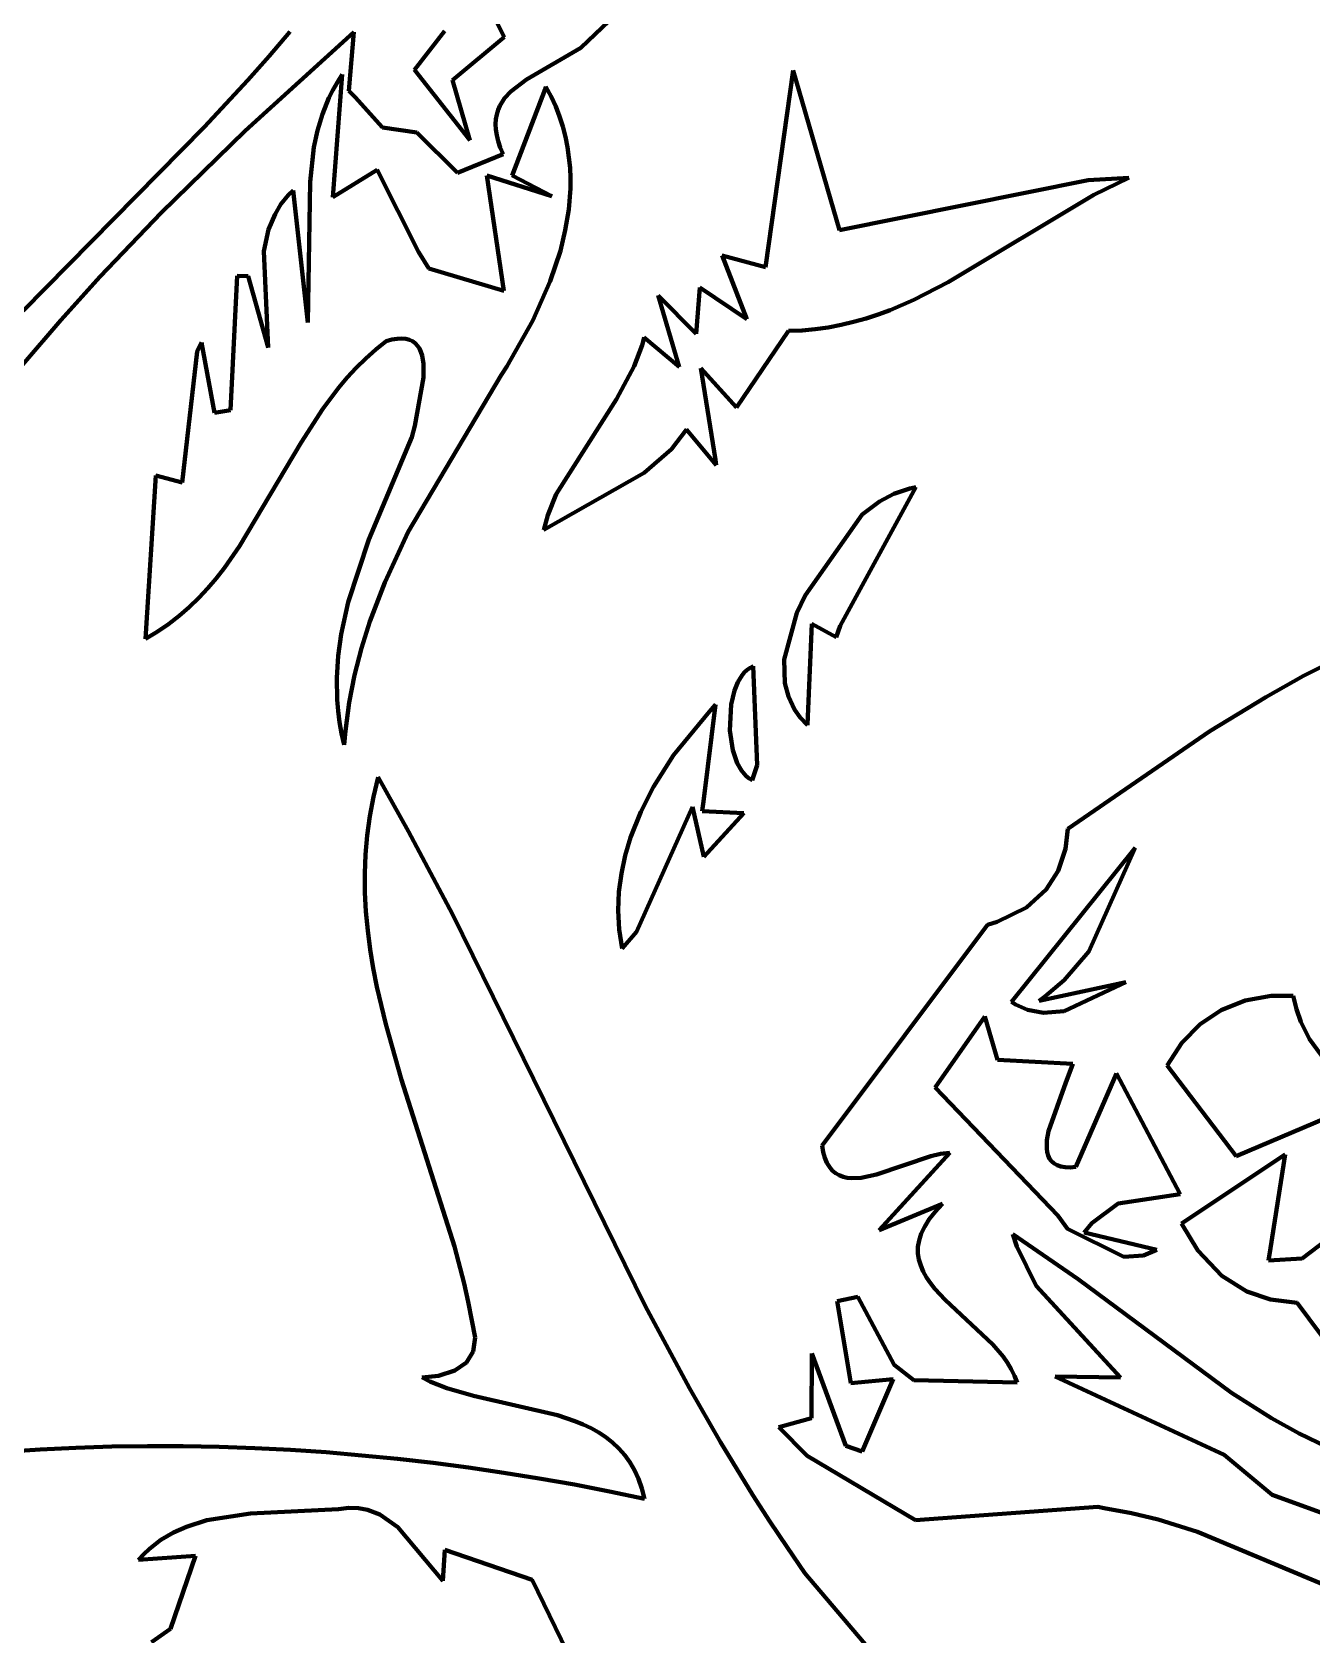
# Model space of a CAD drawing. Header units: millimetres. Extents: x 0 to 9.3, y 0 to 12.
# Drawn here: x 4.842 to 5.677, y 8.585 to 9.631 of the extents above; entities that cross this region are included whole.
import ezdxf

# ---------------------------------------------------------------- set-up
doc = ezdxf.new("R2010")
doc.units = ezdxf.units.MM
doc.layers.add('color#010101ff', color=7, linetype='CONTINUOUS', lineweight=100)
doc.layers.add('color#ffffffff', color=7, linetype='CONTINUOUS', lineweight=100)

msp = doc.modelspace()

# ---------------------------------------------------------------- linework, layer by layer
at = {"layer": 'color#010101ff'}
for p, q in [((5.1505, 9.6274), (5.1238, 9.6819)), ((5.2235, 9.6423), (5.2004, 9.6203)), ((5.0523, 9.6306), (4.9815, 9.5663)), ((4.997, 9.6149), (5.0105, 9.6308)), ((5.049, 9.5924), (5.0523, 9.6306)), ((5.1115, 9.6313), (5.0918, 9.606)), ((5.1166, 9.5992), (5.1505, 9.6274)), ((4.9831, 9.5993), (4.997, 9.6149)), ((5.2004, 9.6203), (5.165, 9.5997)), ((5.0448, 9.6029), (5.0386, 9.523)), ((5.0416, 9.5979), (5.0448, 9.6029)), ((5.0918, 9.606), (5.128, 9.5602)), ((5.321, 9.4772), (5.339, 9.6056)), ((5.339, 9.6056), (5.3692, 9.5015)), ((4.9546, 9.5686), (4.9831, 9.5993)), ((5.0361, 9.5877), (5.0387, 9.5928)), ((5.0387, 9.5928), (5.0416, 9.5979)), ((5.0533, 9.5882), (5.049, 9.5924)), ((5.128, 9.5602), (5.1166, 9.5992)), ((5.1548, 9.592), (5.1507, 9.5875)), ((5.165, 9.5997), (5.1548, 9.592)), ((5.1556, 9.5371), (5.1771, 9.5935)), ((5.1771, 9.5935), (5.1777, 9.595)), ((5.1777, 9.595), (5.1811, 9.5886)), ((5.0318, 9.5772), (5.0361, 9.5877)), ((5.0711, 9.5684), (5.0533, 9.5882)), ((5.1476, 9.5826), (5.1464, 9.5799)), ((5.1507, 9.5875), (5.1476, 9.5826)), ((5.1811, 9.5886), (5.1841, 9.5821)), ((5.1841, 9.5821), (5.1866, 9.5756)), ((5.0286, 9.5664), (5.0318, 9.5772)), ((5.145, 9.5739), (5.1448, 9.5706)), ((5.1456, 9.577), (5.145, 9.5739)), ((5.1464, 9.5799), (5.1456, 9.577)), ((5.1866, 9.5756), (5.1887, 9.569)), ((4.8365, 9.4487), (4.9546, 9.5686)), ((4.9815, 9.5663), (4.9266, 9.5127)), ((5.0263, 9.5555), (5.0286, 9.5664)), ((5.0934, 9.5651), (5.0711, 9.5684)), ((5.12, 9.5388), (5.0934, 9.5651)), ((5.1448, 9.5706), (5.145, 9.5672)), ((5.145, 9.5672), (5.1456, 9.5635)), ((5.1456, 9.5635), (5.1465, 9.5596)), ((5.1887, 9.569), (5.1904, 9.5623)), ((5.1904, 9.5623), (5.1918, 9.5556)), ((5.0238, 9.5329), (5.0263, 9.5555)), ((5.1498, 9.551), (5.12, 9.5388)), ((5.1465, 9.5596), (5.1479, 9.5554)), ((5.1479, 9.5554), (5.1498, 9.551)), ((5.1918, 9.5556), (5.1927, 9.5489)), ((5.0386, 9.523), (5.0675, 9.5408)), ((5.0675, 9.5408), (5.0946, 9.4872)), ((5.1927, 9.5489), (5.1934, 9.5422)), ((5.1934, 9.5422), (5.1936, 9.5354)), ((5.0224, 9.4412), (5.0238, 9.5329)), ((5.1501, 9.4618), (5.1392, 9.5372)), ((5.1392, 9.5372), (5.1816, 9.5236)), ((5.1816, 9.5236), (5.1556, 9.5371)), ((5.1936, 9.5354), (5.1936, 9.5286)), ((5.3692, 9.5015), (5.5314, 9.534)), ((5.5314, 9.534), (5.5579, 9.5356)), ((5.5579, 9.5356), (5.5352, 9.5244)), ((5.0048, 9.5183), (5.0098, 9.5244)), ((5.0098, 9.5244), (5.0127, 9.5274)), ((5.0127, 9.5274), (5.0224, 9.4412)), ((5.1936, 9.5286), (5.1925, 9.515)), ((5.5352, 9.5244), (5.4402, 9.4674)), ((4.9266, 9.5127), (4.8868, 9.4711)), ((4.9966, 9.5019), (5.0009, 9.5119)), ((5.0009, 9.5119), (5.0048, 9.5183)), ((5.1925, 9.515), (5.1903, 9.5015)), ((4.9937, 9.4878), (4.9966, 9.5019)), ((5.1903, 9.5015), (5.1871, 9.488)), ((4.9965, 9.4248), (4.9937, 9.4878)), ((5.0946, 9.4872), (5.1013, 9.4765)), ((5.1871, 9.488), (5.1805, 9.4682)), ((5.3088, 9.4433), (5.2927, 9.4848)), ((5.2927, 9.4848), (5.321, 9.4772)), ((4.8868, 9.4711), (4.8611, 9.4426)), ((4.9718, 9.3839), (4.9762, 9.4716)), ((4.9762, 9.4716), (4.9833, 9.4714)), ((4.9833, 9.4714), (4.9965, 9.4248)), ((5.1013, 9.4765), (5.1501, 9.4618)), ((5.1805, 9.4682), (5.1692, 9.4425)), ((5.4402, 9.4674), (5.4177, 9.4559)), ((5.2645, 9.4122), (5.2509, 9.4588)), ((5.2509, 9.4588), (5.2757, 9.4337)), ((5.2757, 9.4337), (5.278, 9.4641)), ((5.278, 9.4641), (5.3088, 9.4433)), ((5.4177, 9.4559), (5.4023, 9.4493)), ((5.3944, 9.4464), (5.3865, 9.4438)), ((5.4023, 9.4493), (5.3944, 9.4464)), ((4.8611, 9.4426), (4.8361, 9.4135)), ((5.1692, 9.4425), (5.1522, 9.4124)), ((5.336, 9.4357), (5.302, 9.3856)), ((5.3448, 9.436), (5.336, 9.4357)), ((5.3534, 9.4368), (5.3448, 9.436)), ((5.3619, 9.438), (5.3534, 9.4368)), ((5.3702, 9.4396), (5.3619, 9.438)), ((5.3784, 9.4415), (5.3702, 9.4396)), ((5.3865, 9.4438), (5.3784, 9.4415)), ((4.9502, 9.4223), (4.9529, 9.4282)), ((4.9529, 9.4282), (4.9614, 9.3823)), ((5.0735, 9.429), (5.0666, 9.4235)), ((5.0772, 9.43), (5.0735, 9.429)), ((5.0806, 9.4306), (5.0772, 9.43)), ((5.0836, 9.4307), (5.0806, 9.4306)), ((5.0862, 9.4305), (5.0836, 9.4307)), ((5.0886, 9.4298), (5.0862, 9.4305)), ((5.0906, 9.4289), (5.0886, 9.4298)), ((5.0923, 9.4276), (5.0906, 9.4289)), ((5.0938, 9.426), (5.0923, 9.4276)), ((5.0951, 9.4241), (5.0938, 9.426)), ((5.2352, 9.4126), (5.2404, 9.4264)), ((5.2404, 9.4264), (5.2417, 9.4313)), ((5.2417, 9.4313), (5.2645, 9.4122)), ((4.9404, 9.3367), (4.9502, 9.4223)), ((5.0601, 9.4177), (5.0539, 9.4116)), ((5.0666, 9.4235), (5.0601, 9.4177)), ((5.096, 9.422), (5.0951, 9.4241)), ((5.0968, 9.4196), (5.096, 9.422)), ((5.0977, 9.4143), (5.0968, 9.4196)), ((5.0978, 9.4053), (5.0977, 9.4143)), ((5.048, 9.4053), (5.0425, 9.3987)), ((5.0539, 9.4116), (5.048, 9.4053)), ((5.1485, 9.4067), (5.0877, 9.3046)), ((5.0921, 9.3737), (5.0978, 9.4053)), ((5.1522, 9.4124), (5.1485, 9.4067)), ((5.2236, 9.3911), (5.2352, 9.4126)), ((5.302, 9.3856), (5.2788, 9.4113)), ((5.2788, 9.4113), (5.2883, 9.3516)), ((5.0425, 9.3987), (5.0321, 9.3848)), ((4.9614, 9.3823), (4.9718, 9.3839)), ((5.0321, 9.3848), (5.0179, 9.3629)), ((5.1844, 9.3291), (5.2236, 9.3911)), ((5.0902, 9.3664), (5.0921, 9.3737)), ((5.0179, 9.3629), (4.9778, 9.2951)), ((5.0622, 9.2996), (5.0902, 9.3664)), ((5.2693, 9.3714), (5.2595, 9.3586)), ((5.2888, 9.3481), (5.2693, 9.3714)), ((5.2595, 9.3586), (5.2418, 9.343)), ((5.2883, 9.3516), (5.2888, 9.3481)), ((4.9163, 9.2347), (4.9231, 9.3414)), ((4.9231, 9.3414), (4.9404, 9.3367)), ((5.2418, 9.343), (5.1762, 9.3058)), ((5.419, 9.3337), (5.3696, 9.2432)), ((5.4047, 9.3294), (5.4152, 9.3329)), ((5.4152, 9.3329), (5.419, 9.3337)), ((5.1789, 9.3154), (5.1844, 9.3291)), ((5.3841, 9.3158), (5.3953, 9.3244)), ((5.3953, 9.3244), (5.4047, 9.3294)), ((5.1762, 9.3058), (5.1789, 9.3154)), ((5.3469, 9.263), (5.3841, 9.3158)), ((5.0486, 9.2586), (5.0622, 9.2996)), ((5.0877, 9.3046), (5.0725, 9.2715)), ((4.9778, 9.2951), (4.9679, 9.281)), ((4.9679, 9.281), (4.9625, 9.2742)), ((4.957, 9.2677), (4.9511, 9.2614)), ((4.9625, 9.2742), (4.957, 9.2677)), ((5.0725, 9.2715), (5.0628, 9.246)), ((4.9511, 9.2614), (4.9449, 9.2554)), ((5.044, 9.2377), (5.0486, 9.2586)), ((5.3414, 9.2518), (5.3469, 9.263)), ((4.9383, 9.2497), (4.9314, 9.2443)), ((4.9449, 9.2554), (4.9383, 9.2497)), ((5.3332, 9.2213), (5.3414, 9.2518)), ((4.9241, 9.2393), (4.9163, 9.2347)), ((4.9314, 9.2443), (4.9241, 9.2393)), ((5.0421, 9.2236), (5.044, 9.2377)), ((5.0628, 9.246), (5.0574, 9.2287)), ((5.3511, 9.2446), (5.3485, 9.184)), ((5.3671, 9.2359), (5.3511, 9.2446)), ((5.3696, 9.2432), (5.3671, 9.2359)), ((5.0574, 9.2287), (5.0528, 9.2111)), ((5.0412, 9.2093), (5.0421, 9.2236)), ((5.309, 9.2145), (5.3109, 9.2159)), ((5.3109, 9.2159), (5.3129, 9.2169)), ((5.3129, 9.2169), (5.3155, 9.1522)), ((5.3336, 9.2059), (5.3332, 9.2213)), ((5.672, 9.2105), (5.6972, 9.2233)), ((5.0415, 9.1949), (5.0412, 9.2093)), ((5.0528, 9.2111), (5.0493, 9.1931)), ((5.3007, 9.201), (5.3029, 9.2064)), ((5.3029, 9.2064), (5.3056, 9.211)), ((5.3056, 9.211), (5.3072, 9.2129)), ((5.3072, 9.2129), (5.309, 9.2145)), ((5.3359, 9.1971), (5.3336, 9.2059)), ((5.6473, 9.1967), (5.672, 9.2105)), ((5.0421, 9.1877), (5.0415, 9.1949)), ((5.2985, 9.1918), (5.3007, 9.201)), ((5.3399, 9.1887), (5.3359, 9.1971)), ((5.6109, 9.1744), (5.6473, 9.1967)), ((5.043, 9.1803), (5.0421, 9.1877)), ((5.0493, 9.1931), (5.0468, 9.1748)), ((5.261, 9.1589), (5.2843, 9.1874)), ((5.2884, 9.1919), (5.2806, 9.1304)), ((5.2843, 9.1874), (5.2884, 9.1919)), ((5.2976, 9.175), (5.2985, 9.1918)), ((5.3436, 9.1833), (5.3399, 9.1887)), ((5.3485, 9.184), (5.3483, 9.1783)), ((5.0443, 9.173), (5.043, 9.1803)), ((5.0468, 9.1748), (5.046, 9.1655)), ((5.2996, 9.162), (5.2976, 9.175)), ((5.3483, 9.1783), (5.3436, 9.1833)), ((5.5182, 9.1108), (5.6109, 9.1744)), ((5.046, 9.1655), (5.0443, 9.173)), ((5.2478, 9.1382), (5.261, 9.1589)), ((5.3025, 9.1535), (5.2996, 9.162)), ((5.3052, 9.1488), (5.3025, 9.1535)), ((5.0651, 9.1317), (5.0683, 9.1444)), ((5.0683, 9.1444), (5.0881, 9.1089)), ((5.3084, 9.1451), (5.3052, 9.1488)), ((5.3102, 9.1437), (5.3084, 9.1451)), ((5.3122, 9.1425), (5.3102, 9.1437)), ((5.3155, 9.1522), (5.3122, 9.1425)), ((5.0627, 9.1191), (5.0651, 9.1317)), ((5.2395, 9.1219), (5.2478, 9.1382)), ((5.2328, 9.105), (5.2395, 9.1219)), ((5.2733, 9.1251), (5.2368, 9.0435)), ((5.2807, 9.0924), (5.2733, 9.1251)), ((5.2806, 9.1304), (5.2796, 9.1223)), ((5.2796, 9.1223), (5.3068, 9.121)), ((5.061, 9.1065), (5.0627, 9.1191)), ((5.3068, 9.121), (5.2807, 9.0924)), ((5.5166, 9.0977), (5.5182, 9.1108)), ((5.0599, 9.094), (5.061, 9.1065)), ((5.0881, 9.1089), (5.1166, 9.055)), ((5.2294, 9.0934), (5.2328, 9.105)), ((5.0595, 9.0815), (5.0599, 9.094)), ((5.2269, 9.0816), (5.2294, 9.0934)), ((5.5621, 9.0983), (5.4814, 8.9978)), ((5.5118, 9.0833), (5.5166, 9.0977)), ((5.5318, 9.0306), (5.5621, 9.0983)), ((5.0596, 9.0691), (5.0595, 9.0815)), ((5.2253, 9.0696), (5.2269, 9.0816)), ((5.5041, 9.0712), (5.5118, 9.0833)), ((5.0602, 9.0568), (5.0596, 9.0691)), ((5.2248, 9.0574), (5.2253, 9.0696)), ((5.4913, 9.0595), (5.5041, 9.0712)), ((5.4721, 9.05), (5.4913, 9.0595)), ((5.0614, 9.0444), (5.0602, 9.0568)), ((5.1166, 9.055), (5.2424, 8.7995)), ((5.2255, 9.0451), (5.2248, 9.0574)), ((5.3578, 8.9041), (5.4658, 9.048)), ((5.4658, 9.048), (5.4721, 9.05)), ((5.063, 9.0321), (5.0614, 9.0444)), ((5.2273, 9.0326), (5.2255, 9.0451)), ((5.2368, 9.0435), (5.2273, 9.0326)), ((5.065, 9.0199), (5.063, 9.0321)), ((5.5159, 9.0119), (5.5318, 9.0306)), ((5.0674, 9.0077), (5.065, 9.0199)), ((5.0731, 8.9833), (5.0674, 9.0077)), ((5.5561, 9.0106), (5.4994, 8.9986)), ((5.503, 9.0011), (5.5159, 9.0119)), ((5.5159, 8.9917), (5.5561, 9.0106)), ((5.4814, 8.9978), (5.484, 8.9962)), ((5.484, 8.9962), (5.4918, 8.9927)), ((5.4994, 8.9986), (5.503, 9.0011)), ((5.6338, 8.9987), (5.6183, 8.9925)), ((5.6508, 9.0018), (5.6338, 8.9987)), ((5.6653, 9.0018), (5.6508, 9.0018)), ((5.6674, 8.9931), (5.6653, 9.0018)), ((5.4641, 8.9882), (5.4316, 8.942)), ((5.4722, 8.9601), (5.4641, 8.9882)), ((5.4918, 8.9927), (5.5024, 8.9907)), ((5.5024, 8.9907), (5.5159, 8.9917)), ((5.6183, 8.9925), (5.6045, 8.9833)), ((5.6702, 8.9849), (5.6674, 8.9931)), ((5.0835, 8.947), (5.0731, 8.9833)), ((5.6045, 8.9833), (5.5926, 8.9711)), ((5.6759, 8.9735), (5.6702, 8.9849)), ((5.5926, 8.9711), (5.5829, 8.9562)), ((5.6884, 8.9564), (5.6759, 8.9735)), ((5.5215, 8.9575), (5.4722, 8.9601)), ((5.52, 8.9533), (5.5215, 8.9575)), ((5.5829, 8.9562), (5.6281, 8.8972)), ((5.118, 8.8383), (5.0835, 8.947)), ((5.5055, 8.9135), (5.5168, 8.9453)), ((5.5168, 8.9453), (5.52, 8.9533)), ((5.5499, 8.951), (5.5235, 8.8901)), ((5.5915, 8.8723), (5.5499, 8.951)), ((5.4316, 8.942), (5.5117, 8.8584)), ((5.5045, 8.9075), (5.5055, 8.9135)), ((5.6281, 8.8972), (5.687, 8.9221)), ((5.3586, 8.8998), (5.3578, 8.9041)), ((5.5044, 8.9021), (5.5045, 8.9075)), ((5.5047, 8.8997), (5.5044, 8.9021)), ((5.3597, 8.896), (5.3586, 8.8998)), ((5.361, 8.8928), (5.3597, 8.896)), ((5.3627, 8.8901), (5.361, 8.8928)), ((5.4288, 8.8972), (5.3934, 8.8852)), ((5.395, 8.8488), (5.4411, 8.8994)), ((5.4352, 8.8987), (5.4288, 8.8972)), ((5.4411, 8.8994), (5.4352, 8.8987)), ((5.5054, 8.8975), (5.5047, 8.8997)), ((5.5063, 8.8955), (5.5054, 8.8975)), ((5.5076, 8.8938), (5.5063, 8.8955)), ((5.5092, 8.8923), (5.5076, 8.8938)), ((5.5112, 8.8912), (5.5092, 8.8923)), ((5.5136, 8.8904), (5.5112, 8.8912)), ((5.6601, 8.8983), (5.5923, 8.8531)), ((5.6504, 8.8372), (5.6601, 8.8983)), ((5.3645, 8.8878), (5.3627, 8.8901)), ((5.3666, 8.886), (5.3645, 8.8878)), ((5.369, 8.8847), (5.3666, 8.886)), ((5.3715, 8.8837), (5.369, 8.8847)), ((5.3742, 8.8831), (5.3715, 8.8837)), ((5.3771, 8.8828), (5.3742, 8.8831)), ((5.3833, 8.8831), (5.3771, 8.8828)), ((5.3934, 8.8852), (5.3833, 8.8831)), ((5.5165, 8.8899), (5.5136, 8.8904)), ((5.5198, 8.8898), (5.5165, 8.8899)), ((5.5235, 8.8901), (5.5198, 8.8898)), ((5.5511, 8.8662), (5.5915, 8.8723)), ((5.7316, 8.8765), (5.6711, 8.8303)), ((5.4365, 8.866), (5.395, 8.8488)), ((5.4278, 8.856), (5.4317, 8.8609)), ((5.4317, 8.8609), (5.4365, 8.866)), ((5.5338, 8.8534), (5.5511, 8.8662)), ((5.4226, 8.8466), (5.4248, 8.8512)), ((5.4248, 8.8512), (5.4278, 8.856)), ((5.5117, 8.8584), (5.5179, 8.8497)), ((5.5179, 8.8497), (5.5548, 8.8315)), ((5.5289, 8.8473), (5.5338, 8.8534)), ((5.5923, 8.8531), (5.603, 8.8355)), ((5.4204, 8.8379), (5.4211, 8.8422)), ((5.4211, 8.8422), (5.4226, 8.8466)), ((5.4824, 8.8462), (5.485, 8.8383)), ((5.5249, 8.8169), (5.4824, 8.8462)), ((5.5763, 8.836), (5.5289, 8.8473)), ((5.1243, 8.8141), (5.118, 8.8383)), ((5.4204, 8.8337), (5.4204, 8.8379)), ((5.421, 8.8296), (5.4204, 8.8337)), ((5.4222, 8.8257), (5.421, 8.8296)), ((5.485, 8.8383), (5.4975, 8.8126)), ((5.5548, 8.8315), (5.5676, 8.8324)), ((5.5676, 8.8324), (5.5763, 8.836)), ((5.603, 8.8355), (5.6187, 8.8191)), ((5.6491, 8.8291), (5.6504, 8.8372)), ((5.6711, 8.8303), (5.6491, 8.8291)), ((5.4238, 8.8218), (5.4222, 8.8257)), ((5.426, 8.818), (5.4238, 8.8218)), ((5.4285, 8.8142), (5.426, 8.818)), ((5.6187, 8.8191), (5.635, 8.8089)), ((5.127, 8.802), (5.1243, 8.8141)), ((5.4314, 8.8106), (5.4285, 8.8142)), ((5.4382, 8.8033), (5.4314, 8.8106)), ((5.4975, 8.8126), (5.5525, 8.7526)), ((5.625, 8.7427), (5.5249, 8.8169)), ((5.635, 8.8089), (5.6505, 8.8036)), ((5.1294, 8.7898), (5.127, 8.802)), ((5.2424, 8.7995), (5.2713, 8.7458)), ((5.3677, 8.8025), (5.3812, 8.8053)), ((5.3766, 8.749), (5.3677, 8.8025)), ((5.3812, 8.8053), (5.4049, 8.7609)), ((5.4692, 8.7742), (5.4382, 8.8033)), ((5.6505, 8.8036), (5.6678, 8.8015)), ((5.6678, 8.8015), (5.6989, 8.7596)), ((5.1314, 8.7787), (5.1294, 8.7898)), ((5.1302, 8.7696), (5.1314, 8.7787)), ((5.1258, 8.7624), (5.1302, 8.7696)), ((5.351, 8.7262), (5.3512, 8.7683)), ((5.3512, 8.7683), (5.3734, 8.7081)), ((5.4759, 8.7664), (5.4692, 8.7742)), ((5.4788, 8.7623), (5.4759, 8.7664)), ((5.1076, 8.7539), (5.1183, 8.7572)), ((5.1183, 8.7572), (5.1258, 8.7624)), ((5.4049, 8.7609), (5.4177, 8.751)), ((5.4813, 8.7582), (5.4788, 8.7623)), ((5.4835, 8.7539), (5.4813, 8.7582)), ((5.0968, 8.7527), (5.1076, 8.7539)), ((5.102, 8.7501), (5.0968, 8.7527)), ((5.1129, 8.7457), (5.102, 8.7501)), ((5.1305, 8.7407), (5.1129, 8.7457)), ((5.2713, 8.7458), (5.2915, 8.7106)), ((5.4043, 8.7517), (5.3766, 8.749)), ((5.3839, 8.7045), (5.4043, 8.7517)), ((5.4177, 8.751), (5.4852, 8.7495)), ((5.4852, 8.7495), (5.4835, 8.7539)), ((5.5525, 8.7526), (5.51, 8.7534)), ((5.51, 8.7534), (5.6201, 8.7023)), ((5.1853, 8.7281), (5.1305, 8.7407)), ((5.6511, 8.7262), (5.625, 8.7427)), ((5.1966, 8.7243), (5.1853, 8.7281)), ((5.202, 8.7221), (5.1966, 8.7243)), ((5.3297, 8.7204), (5.351, 8.7262)), ((5.6691, 8.7162), (5.6511, 8.7262)), ((5.2072, 8.7196), (5.202, 8.7221)), ((5.2121, 8.7168), (5.2072, 8.7196)), ((5.2168, 8.7137), (5.2121, 8.7168)), ((5.2212, 8.7102), (5.2168, 8.7137)), ((5.3481, 8.7016), (5.3297, 8.7204)), ((5.6876, 8.7072), (5.6691, 8.7162)), ((4.8245, 8.7043), (4.8477, 8.7058)), ((4.8477, 8.7058), (4.871, 8.7069)), ((4.871, 8.7069), (4.8944, 8.7076)), ((4.8944, 8.7076), (4.9177, 8.7079)), ((4.9177, 8.7079), (4.941, 8.7078)), ((4.941, 8.7078), (4.9644, 8.7074)), ((4.9644, 8.7074), (4.9877, 8.7066)), ((4.9877, 8.7066), (5.011, 8.7054)), ((5.011, 8.7054), (5.0343, 8.7039)), ((5.0343, 8.7039), (5.0576, 8.7019)), ((5.2253, 8.7064), (5.2212, 8.7102)), ((5.2291, 8.7021), (5.2253, 8.7064)), ((5.2915, 8.7106), (5.3126, 8.6759)), ((5.3734, 8.7081), (5.3839, 8.7045)), ((5.0576, 8.7019), (5.0808, 8.6997)), ((5.0808, 8.6997), (5.104, 8.697)), ((5.104, 8.697), (5.1271, 8.694)), ((5.1271, 8.694), (5.1502, 8.6906)), ((5.2325, 8.6974), (5.2291, 8.7021)), ((5.2355, 8.6922), (5.2325, 8.6974)), ((5.2381, 8.6865), (5.2355, 8.6922)), ((5.4189, 8.6597), (5.3481, 8.7016)), ((5.6201, 8.7023), (5.6515, 8.6762)), ((5.1502, 8.6906), (5.1733, 8.6869)), ((5.1733, 8.6869), (5.1962, 8.6828)), ((5.1962, 8.6828), (5.2192, 8.6783)), ((5.2403, 8.6803), (5.2381, 8.6865)), ((5.2192, 8.6783), (5.242, 8.6735)), ((5.242, 8.6735), (5.2403, 8.6803)), ((5.3126, 8.6759), (5.3237, 8.6588)), ((5.6515, 8.6762), (5.6873, 8.663)), ((4.9849, 8.6639), (4.9565, 8.6595)), ((5.0424, 8.6668), (4.9849, 8.6639)), ((5.0491, 8.6676), (5.0424, 8.6668)), ((5.0554, 8.6675), (5.0491, 8.6676)), ((5.0612, 8.6664), (5.0554, 8.6675)), ((5.0693, 8.6633), (5.0612, 8.6664)), ((5.0811, 8.655), (5.0693, 8.6633)), ((5.5377, 8.6682), (5.4189, 8.6597)), ((5.542, 8.6675), (5.5377, 8.6682)), ((5.5597, 8.6642), (5.542, 8.6675)), ((5.5771, 8.66), (5.5597, 8.6642)), ((4.9346, 8.6515), (4.9265, 8.6467)), ((4.9431, 8.6553), (4.9346, 8.6515)), ((4.9565, 8.6595), (4.9431, 8.6553)), ((5.1105, 8.6201), (5.0811, 8.655)), ((5.3237, 8.6588), (5.335, 8.6419)), ((5.6027, 8.6521), (5.5771, 8.66)), ((5.7266, 8.6001), (5.6027, 8.6521)), ((4.9189, 8.6408), (4.9153, 8.6375)), ((4.9265, 8.6467), (4.9189, 8.6408)), ((5.1117, 8.6403), (5.1105, 8.6201)), ((5.1687, 8.6206), (5.1117, 8.6403)), ((5.335, 8.6419), (5.3466, 8.6251)), ((4.9153, 8.6375), (4.9119, 8.6338)), ((4.9119, 8.6338), (4.9491, 8.6363)), ((4.9491, 8.6363), (4.9328, 8.5888)), ((5.2117, 8.532), (5.1687, 8.6206)), ((5.3466, 8.6251), (5.4211, 8.5375)), ((4.9328, 8.5888), (4.9203, 8.58))]:
    msp.add_line(p, q, dxfattribs=at)
at = {"layer": 'color#ffffffff'}
for p, q in [((5.1238, 9.6819), (5.1505, 9.6274)), ((5.2004, 9.6203), (5.2235, 9.6423)), ((4.9815, 9.5663), (5.0523, 9.6306)), ((5.0105, 9.6308), (4.997, 9.6149)), ((5.0523, 9.6306), (5.049, 9.5924)), ((5.0918, 9.606), (5.1115, 9.6313)), ((5.1505, 9.6274), (5.1166, 9.5992)), ((4.997, 9.6149), (4.9831, 9.5993)), ((5.165, 9.5997), (5.2004, 9.6203)), ((5.0386, 9.523), (5.0448, 9.6029)), ((5.0448, 9.6029), (5.0416, 9.5979)), ((5.128, 9.5602), (5.0918, 9.606)), ((5.339, 9.6056), (5.321, 9.4772)), ((5.3692, 9.5015), (5.339, 9.6056)), ((4.9831, 9.5993), (4.9546, 9.5686)), ((5.0387, 9.5928), (5.0361, 9.5877)), ((5.0416, 9.5979), (5.0387, 9.5928)), ((5.049, 9.5924), (5.0533, 9.5882)), ((5.1166, 9.5992), (5.128, 9.5602)), ((5.1507, 9.5875), (5.1548, 9.592)), ((5.1548, 9.592), (5.165, 9.5997)), ((5.1771, 9.5935), (5.1556, 9.5371)), ((5.1777, 9.595), (5.1771, 9.5935)), ((5.1811, 9.5886), (5.1777, 9.595)), ((5.0361, 9.5877), (5.0318, 9.5772)), ((5.0533, 9.5882), (5.0711, 9.5684)), ((5.1464, 9.5799), (5.1476, 9.5826)), ((5.1476, 9.5826), (5.1507, 9.5875)), ((5.1841, 9.5821), (5.1811, 9.5886)), ((5.1866, 9.5756), (5.1841, 9.5821)), ((5.0318, 9.5772), (5.0286, 9.5664)), ((5.1448, 9.5706), (5.145, 9.5739)), ((5.145, 9.5739), (5.1456, 9.577)), ((5.1456, 9.577), (5.1464, 9.5799)), ((5.1887, 9.569), (5.1866, 9.5756)), ((4.9546, 9.5686), (4.8365, 9.4487)), ((4.9266, 9.5127), (4.9815, 9.5663)), ((5.0286, 9.5664), (5.0263, 9.5555)), ((5.0711, 9.5684), (5.0934, 9.5651)), ((5.0934, 9.5651), (5.12, 9.5388)), ((5.145, 9.5672), (5.1448, 9.5706)), ((5.1456, 9.5635), (5.145, 9.5672)), ((5.1465, 9.5596), (5.1456, 9.5635)), ((5.1904, 9.5623), (5.1887, 9.569)), ((5.1918, 9.5556), (5.1904, 9.5623)), ((5.0263, 9.5555), (5.0238, 9.5329)), ((5.12, 9.5388), (5.1498, 9.551)), ((5.1479, 9.5554), (5.1465, 9.5596)), ((5.1498, 9.551), (5.1479, 9.5554)), ((5.1927, 9.5489), (5.1918, 9.5556)), ((5.0675, 9.5408), (5.0386, 9.523)), ((5.0946, 9.4872), (5.0675, 9.5408)), ((5.1934, 9.5422), (5.1927, 9.5489)), ((5.1936, 9.5354), (5.1934, 9.5422)), ((5.0238, 9.5329), (5.0224, 9.4412)), ((5.1816, 9.5236), (5.1392, 9.5372)), ((5.1392, 9.5372), (5.1501, 9.4618)), ((5.1556, 9.5371), (5.1816, 9.5236)), ((5.1936, 9.5286), (5.1936, 9.5354)), ((5.5314, 9.534), (5.3692, 9.5015)), ((5.5579, 9.5356), (5.5314, 9.534)), ((5.5352, 9.5244), (5.5579, 9.5356)), ((5.0098, 9.5244), (5.0048, 9.5183)), ((5.0127, 9.5274), (5.0098, 9.5244)), ((5.0224, 9.4412), (5.0127, 9.5274)), ((5.1925, 9.515), (5.1936, 9.5286)), ((5.4402, 9.4674), (5.5352, 9.5244)), ((4.8868, 9.4711), (4.9266, 9.5127)), ((5.0009, 9.5119), (4.9966, 9.5019)), ((5.0048, 9.5183), (5.0009, 9.5119)), ((5.1903, 9.5015), (5.1925, 9.515)), ((4.9966, 9.5019), (4.9937, 9.4878)), ((5.1871, 9.488), (5.1903, 9.5015)), ((4.9937, 9.4878), (4.9965, 9.4248)), ((5.1013, 9.4765), (5.0946, 9.4872)), ((5.1805, 9.4682), (5.1871, 9.488)), ((5.321, 9.4772), (5.2927, 9.4848)), ((5.2927, 9.4848), (5.3088, 9.4433)), ((4.8611, 9.4426), (4.8868, 9.4711)), ((4.9762, 9.4716), (4.9718, 9.3839)), ((4.9833, 9.4714), (4.9762, 9.4716)), ((4.9965, 9.4248), (4.9833, 9.4714)), ((5.1501, 9.4618), (5.1013, 9.4765)), ((5.1692, 9.4425), (5.1805, 9.4682)), ((5.4177, 9.4559), (5.4402, 9.4674)), ((5.2757, 9.4337), (5.2509, 9.4588)), ((5.2509, 9.4588), (5.2645, 9.4122)), ((5.278, 9.4641), (5.2757, 9.4337)), ((5.3088, 9.4433), (5.278, 9.4641)), ((5.4023, 9.4493), (5.4177, 9.4559)), ((5.3865, 9.4438), (5.3944, 9.4464)), ((5.3944, 9.4464), (5.4023, 9.4493)), ((4.8361, 9.4135), (4.8611, 9.4426)), ((5.1522, 9.4124), (5.1692, 9.4425)), ((5.302, 9.3856), (5.336, 9.4357)), ((5.336, 9.4357), (5.3448, 9.436)), ((5.3448, 9.436), (5.3534, 9.4368)), ((5.3534, 9.4368), (5.3619, 9.438)), ((5.3619, 9.438), (5.3702, 9.4396)), ((5.3702, 9.4396), (5.3784, 9.4415)), ((5.3784, 9.4415), (5.3865, 9.4438)), ((4.9529, 9.4282), (4.9502, 9.4223)), ((4.9614, 9.3823), (4.9529, 9.4282)), ((5.0666, 9.4235), (5.0735, 9.429)), ((5.0735, 9.429), (5.0772, 9.43)), ((5.0772, 9.43), (5.0806, 9.4306)), ((5.0806, 9.4306), (5.0836, 9.4307)), ((5.0836, 9.4307), (5.0862, 9.4305)), ((5.0862, 9.4305), (5.0886, 9.4298)), ((5.0886, 9.4298), (5.0906, 9.4289)), ((5.0906, 9.4289), (5.0923, 9.4276)), ((5.0923, 9.4276), (5.0938, 9.426)), ((5.0938, 9.426), (5.0951, 9.4241)), ((5.2404, 9.4264), (5.2352, 9.4126)), ((5.2417, 9.4313), (5.2404, 9.4264)), ((5.2645, 9.4122), (5.2417, 9.4313)), ((4.9502, 9.4223), (4.9404, 9.3367)), ((5.0539, 9.4116), (5.0601, 9.4177)), ((5.0601, 9.4177), (5.0666, 9.4235)), ((5.0951, 9.4241), (5.096, 9.422)), ((5.096, 9.422), (5.0968, 9.4196)), ((5.0968, 9.4196), (5.0977, 9.4143)), ((5.0977, 9.4143), (5.0978, 9.4053)), ((5.0425, 9.3987), (5.048, 9.4053)), ((5.048, 9.4053), (5.0539, 9.4116)), ((5.0877, 9.3046), (5.1485, 9.4067)), ((5.0978, 9.4053), (5.0921, 9.3737)), ((5.1485, 9.4067), (5.1522, 9.4124)), ((5.2352, 9.4126), (5.2236, 9.3911)), ((5.2883, 9.3516), (5.2788, 9.4113)), ((5.2788, 9.4113), (5.302, 9.3856)), ((5.0321, 9.3848), (5.0425, 9.3987)), ((4.9718, 9.3839), (4.9614, 9.3823)), ((5.0179, 9.3629), (5.0321, 9.3848)), ((5.2236, 9.3911), (5.1844, 9.3291)), ((5.0921, 9.3737), (5.0902, 9.3664)), ((4.9778, 9.2951), (5.0179, 9.3629)), ((5.0902, 9.3664), (5.0622, 9.2996)), ((5.2595, 9.3586), (5.2693, 9.3714)), ((5.2693, 9.3714), (5.2888, 9.3481)), ((5.2418, 9.343), (5.2595, 9.3586)), ((5.2888, 9.3481), (5.2883, 9.3516)), ((4.9231, 9.3414), (4.9163, 9.2347)), ((4.9404, 9.3367), (4.9231, 9.3414)), ((5.1762, 9.3058), (5.2418, 9.343)), ((5.3696, 9.2432), (5.419, 9.3337)), ((5.4152, 9.3329), (5.4047, 9.3294)), ((5.419, 9.3337), (5.4152, 9.3329)), ((5.1844, 9.3291), (5.1789, 9.3154)), ((5.3953, 9.3244), (5.3841, 9.3158)), ((5.4047, 9.3294), (5.3953, 9.3244)), ((5.1789, 9.3154), (5.1762, 9.3058)), ((5.3841, 9.3158), (5.3469, 9.263)), ((5.0622, 9.2996), (5.0486, 9.2586)), ((5.0725, 9.2715), (5.0877, 9.3046)), ((4.9679, 9.281), (4.9778, 9.2951)), ((4.9625, 9.2742), (4.9679, 9.281)), ((4.9511, 9.2614), (4.957, 9.2677)), ((4.957, 9.2677), (4.9625, 9.2742)), ((5.0628, 9.246), (5.0725, 9.2715)), ((4.9449, 9.2554), (4.9511, 9.2614)), ((5.0486, 9.2586), (5.044, 9.2377)), ((5.3469, 9.263), (5.3414, 9.2518)), ((4.9314, 9.2443), (4.9383, 9.2497)), ((4.9383, 9.2497), (4.9449, 9.2554)), ((5.3414, 9.2518), (5.3332, 9.2213)), ((4.9163, 9.2347), (4.9241, 9.2393)), ((4.9241, 9.2393), (4.9314, 9.2443)), ((5.044, 9.2377), (5.0421, 9.2236)), ((5.0574, 9.2287), (5.0628, 9.246)), ((5.3485, 9.184), (5.3511, 9.2446)), ((5.3511, 9.2446), (5.3671, 9.2359)), ((5.3671, 9.2359), (5.3696, 9.2432)), ((5.0528, 9.2111), (5.0574, 9.2287)), ((5.0421, 9.2236), (5.0412, 9.2093)), ((5.3109, 9.2159), (5.309, 9.2145)), ((5.3129, 9.2169), (5.3109, 9.2159)), ((5.3155, 9.1522), (5.3129, 9.2169)), ((5.3332, 9.2213), (5.3336, 9.2059)), ((5.6972, 9.2233), (5.672, 9.2105)), ((5.0412, 9.2093), (5.0415, 9.1949)), ((5.0493, 9.1931), (5.0528, 9.2111)), ((5.3029, 9.2064), (5.3007, 9.201)), ((5.3056, 9.211), (5.3029, 9.2064)), ((5.3072, 9.2129), (5.3056, 9.211)), ((5.309, 9.2145), (5.3072, 9.2129)), ((5.3336, 9.2059), (5.3359, 9.1971)), ((5.672, 9.2105), (5.6473, 9.1967)), ((5.0415, 9.1949), (5.0421, 9.1877)), ((5.3007, 9.201), (5.2985, 9.1918)), ((5.3359, 9.1971), (5.3399, 9.1887)), ((5.6473, 9.1967), (5.6109, 9.1744)), ((5.0421, 9.1877), (5.043, 9.1803)), ((5.0468, 9.1748), (5.0493, 9.1931)), ((5.2843, 9.1874), (5.261, 9.1589)), ((5.2806, 9.1304), (5.2884, 9.1919)), ((5.2884, 9.1919), (5.2843, 9.1874)), ((5.2985, 9.1918), (5.2976, 9.175)), ((5.3399, 9.1887), (5.3436, 9.1833)), ((5.3483, 9.1783), (5.3485, 9.184)), ((5.043, 9.1803), (5.0443, 9.173)), ((5.046, 9.1655), (5.0468, 9.1748)), ((5.2976, 9.175), (5.2996, 9.162)), ((5.3436, 9.1833), (5.3483, 9.1783)), ((5.6109, 9.1744), (5.5182, 9.1108)), ((5.0443, 9.173), (5.046, 9.1655)), ((5.261, 9.1589), (5.2478, 9.1382)), ((5.2996, 9.162), (5.3025, 9.1535)), ((5.3025, 9.1535), (5.3052, 9.1488)), ((5.0683, 9.1444), (5.0651, 9.1317)), ((5.0881, 9.1089), (5.0683, 9.1444)), ((5.3052, 9.1488), (5.3084, 9.1451)), ((5.3084, 9.1451), (5.3102, 9.1437)), ((5.3102, 9.1437), (5.3122, 9.1425)), ((5.3122, 9.1425), (5.3155, 9.1522)), ((5.0651, 9.1317), (5.0627, 9.1191)), ((5.2478, 9.1382), (5.2395, 9.1219)), ((5.2395, 9.1219), (5.2328, 9.105)), ((5.2368, 9.0435), (5.2733, 9.1251)), ((5.2733, 9.1251), (5.2807, 9.0924)), ((5.2796, 9.1223), (5.2806, 9.1304)), ((5.3068, 9.121), (5.2796, 9.1223)), ((5.0627, 9.1191), (5.061, 9.1065)), ((5.2807, 9.0924), (5.3068, 9.121)), ((5.5182, 9.1108), (5.5166, 9.0977)), ((5.061, 9.1065), (5.0599, 9.094)), ((5.1166, 9.055), (5.0881, 9.1089)), ((5.2328, 9.105), (5.2294, 9.0934)), ((5.0599, 9.094), (5.0595, 9.0815)), ((5.2294, 9.0934), (5.2269, 9.0816)), ((5.4814, 8.9978), (5.5621, 9.0983)), ((5.5166, 9.0977), (5.5118, 9.0833)), ((5.5621, 9.0983), (5.5318, 9.0306)), ((5.0595, 9.0815), (5.0596, 9.0691)), ((5.2269, 9.0816), (5.2253, 9.0696)), ((5.5118, 9.0833), (5.5041, 9.0712)), ((5.0596, 9.0691), (5.0602, 9.0568)), ((5.2253, 9.0696), (5.2248, 9.0574)), ((5.5041, 9.0712), (5.4913, 9.0595)), ((5.4913, 9.0595), (5.4721, 9.05)), ((5.0602, 9.0568), (5.0614, 9.0444)), ((5.2424, 8.7995), (5.1166, 9.055)), ((5.2248, 9.0574), (5.2255, 9.0451)), ((5.4658, 9.048), (5.3578, 8.9041)), ((5.4721, 9.05), (5.4658, 9.048)), ((5.0614, 9.0444), (5.063, 9.0321)), ((5.2255, 9.0451), (5.2273, 9.0326)), ((5.2273, 9.0326), (5.2368, 9.0435)), ((5.063, 9.0321), (5.065, 9.0199)), ((5.5318, 9.0306), (5.5159, 9.0119)), ((5.065, 9.0199), (5.0674, 9.0077)), ((5.0674, 9.0077), (5.0731, 8.9833)), ((5.4994, 8.9986), (5.5561, 9.0106)), ((5.5159, 9.0119), (5.503, 9.0011)), ((5.5561, 9.0106), (5.5159, 8.9917)), ((5.484, 8.9962), (5.4814, 8.9978)), ((5.4918, 8.9927), (5.484, 8.9962)), ((5.503, 9.0011), (5.4994, 8.9986)), ((5.6183, 8.9925), (5.6338, 8.9987)), ((5.6338, 8.9987), (5.6508, 9.0018)), ((5.6508, 9.0018), (5.6653, 9.0018)), ((5.6653, 9.0018), (5.6674, 8.9931)), ((5.4316, 8.942), (5.4641, 8.9882)), ((5.4641, 8.9882), (5.4722, 8.9601)), ((5.5024, 8.9907), (5.4918, 8.9927)), ((5.5159, 8.9917), (5.5024, 8.9907)), ((5.6045, 8.9833), (5.6183, 8.9925)), ((5.6674, 8.9931), (5.6702, 8.9849)), ((5.0731, 8.9833), (5.0835, 8.947)), ((5.5926, 8.9711), (5.6045, 8.9833)), ((5.6702, 8.9849), (5.6759, 8.9735)), ((5.5829, 8.9562), (5.5926, 8.9711)), ((5.6759, 8.9735), (5.6884, 8.9564)), ((5.4722, 8.9601), (5.5215, 8.9575)), ((5.5215, 8.9575), (5.52, 8.9533)), ((5.6281, 8.8972), (5.5829, 8.9562)), ((5.0835, 8.947), (5.118, 8.8383)), ((5.5168, 8.9453), (5.5055, 8.9135)), ((5.52, 8.9533), (5.5168, 8.9453)), ((5.5235, 8.8901), (5.5499, 8.951)), ((5.5499, 8.951), (5.5915, 8.8723)), ((5.5117, 8.8584), (5.4316, 8.942)), ((5.5055, 8.9135), (5.5045, 8.9075)), ((5.687, 8.9221), (5.6281, 8.8972)), ((5.3578, 8.9041), (5.3586, 8.8998)), ((5.5045, 8.9075), (5.5044, 8.9021)), ((5.5044, 8.9021), (5.5047, 8.8997)), ((5.3586, 8.8998), (5.3597, 8.896)), ((5.3597, 8.896), (5.361, 8.8928)), ((5.361, 8.8928), (5.3627, 8.8901)), ((5.3934, 8.8852), (5.4288, 8.8972)), ((5.4411, 8.8994), (5.395, 8.8488)), ((5.4288, 8.8972), (5.4352, 8.8987)), ((5.4352, 8.8987), (5.4411, 8.8994)), ((5.5047, 8.8997), (5.5054, 8.8975)), ((5.5054, 8.8975), (5.5063, 8.8955)), ((5.5063, 8.8955), (5.5076, 8.8938)), ((5.5076, 8.8938), (5.5092, 8.8923)), ((5.5092, 8.8923), (5.5112, 8.8912)), ((5.5112, 8.8912), (5.5136, 8.8904)), ((5.5923, 8.8531), (5.6601, 8.8983)), ((5.6601, 8.8983), (5.6504, 8.8372)), ((5.3627, 8.8901), (5.3645, 8.8878)), ((5.3645, 8.8878), (5.3666, 8.886)), ((5.3666, 8.886), (5.369, 8.8847)), ((5.369, 8.8847), (5.3715, 8.8837)), ((5.3715, 8.8837), (5.3742, 8.8831)), ((5.3742, 8.8831), (5.3771, 8.8828)), ((5.3771, 8.8828), (5.3833, 8.8831)), ((5.3833, 8.8831), (5.3934, 8.8852)), ((5.5136, 8.8904), (5.5165, 8.8899)), ((5.5165, 8.8899), (5.5198, 8.8898)), ((5.5198, 8.8898), (5.5235, 8.8901)), ((5.5915, 8.8723), (5.5511, 8.8662)), ((5.6711, 8.8303), (5.7316, 8.8765)), ((5.395, 8.8488), (5.4365, 8.866)), ((5.4317, 8.8609), (5.4278, 8.856)), ((5.4365, 8.866), (5.4317, 8.8609)), ((5.5511, 8.8662), (5.5338, 8.8534)), ((5.4248, 8.8512), (5.4226, 8.8466)), ((5.4278, 8.856), (5.4248, 8.8512)), ((5.5179, 8.8497), (5.5117, 8.8584)), ((5.5548, 8.8315), (5.5179, 8.8497)), ((5.5338, 8.8534), (5.5289, 8.8473)), ((5.603, 8.8355), (5.5923, 8.8531)), ((5.4211, 8.8422), (5.4204, 8.8379)), ((5.4226, 8.8466), (5.4211, 8.8422)), ((5.4824, 8.8462), (5.5249, 8.8169)), ((5.485, 8.8383), (5.4824, 8.8462)), ((5.5289, 8.8473), (5.5763, 8.836)), ((5.118, 8.8383), (5.1243, 8.8141)), ((5.4204, 8.8379), (5.4204, 8.8337)), ((5.4204, 8.8337), (5.421, 8.8296)), ((5.421, 8.8296), (5.4222, 8.8257)), ((5.4975, 8.8126), (5.485, 8.8383)), ((5.5676, 8.8324), (5.5548, 8.8315)), ((5.5763, 8.836), (5.5676, 8.8324)), ((5.6187, 8.8191), (5.603, 8.8355)), ((5.6504, 8.8372), (5.6491, 8.8291)), ((5.6491, 8.8291), (5.6711, 8.8303)), ((5.4222, 8.8257), (5.4238, 8.8218)), ((5.4238, 8.8218), (5.426, 8.818)), ((5.426, 8.818), (5.4285, 8.8142)), ((5.635, 8.8089), (5.6187, 8.8191)), ((5.1243, 8.8141), (5.127, 8.802)), ((5.4285, 8.8142), (5.4314, 8.8106)), ((5.4314, 8.8106), (5.4382, 8.8033)), ((5.5525, 8.7526), (5.4975, 8.8126)), ((5.5249, 8.8169), (5.625, 8.7427)), ((5.6505, 8.8036), (5.635, 8.8089)), ((5.127, 8.802), (5.1294, 8.7898)), ((5.2713, 8.7458), (5.2424, 8.7995)), ((5.3812, 8.8053), (5.3677, 8.8025)), ((5.3677, 8.8025), (5.3766, 8.749)), ((5.4049, 8.7609), (5.3812, 8.8053)), ((5.4382, 8.8033), (5.4692, 8.7742)), ((5.6678, 8.8015), (5.6505, 8.8036)), ((5.6989, 8.7596), (5.6678, 8.8015)), ((5.1294, 8.7898), (5.1314, 8.7787)), ((5.1314, 8.7787), (5.1302, 8.7696)), ((5.1302, 8.7696), (5.1258, 8.7624)), ((5.3512, 8.7683), (5.351, 8.7262)), ((5.3734, 8.7081), (5.3512, 8.7683)), ((5.4692, 8.7742), (5.4759, 8.7664)), ((5.4759, 8.7664), (5.4788, 8.7623)), ((5.1183, 8.7572), (5.1076, 8.7539)), ((5.1258, 8.7624), (5.1183, 8.7572)), ((5.4177, 8.751), (5.4049, 8.7609)), ((5.4788, 8.7623), (5.4813, 8.7582)), ((5.4813, 8.7582), (5.4835, 8.7539)), ((5.1076, 8.7539), (5.0968, 8.7527)), ((5.0968, 8.7527), (5.102, 8.7501)), ((5.102, 8.7501), (5.1129, 8.7457)), ((5.1129, 8.7457), (5.1305, 8.7407)), ((5.2915, 8.7106), (5.2713, 8.7458)), ((5.3766, 8.749), (5.4043, 8.7517)), ((5.4043, 8.7517), (5.3839, 8.7045)), ((5.4852, 8.7495), (5.4177, 8.751)), ((5.4835, 8.7539), (5.4852, 8.7495)), ((5.6201, 8.7023), (5.51, 8.7534)), ((5.51, 8.7534), (5.5525, 8.7526)), ((5.1305, 8.7407), (5.1853, 8.7281)), ((5.625, 8.7427), (5.6511, 8.7262)), ((5.1853, 8.7281), (5.1966, 8.7243)), ((5.1966, 8.7243), (5.202, 8.7221)), ((5.351, 8.7262), (5.3297, 8.7204)), ((5.6511, 8.7262), (5.6691, 8.7162)), ((5.202, 8.7221), (5.2072, 8.7196)), ((5.2072, 8.7196), (5.2121, 8.7168)), ((5.2121, 8.7168), (5.2168, 8.7137)), ((5.2168, 8.7137), (5.2212, 8.7102)), ((5.3297, 8.7204), (5.3481, 8.7016)), ((5.6691, 8.7162), (5.6876, 8.7072)), ((4.8477, 8.7058), (4.8245, 8.7043)), ((4.871, 8.7069), (4.8477, 8.7058)), ((4.8944, 8.7076), (4.871, 8.7069)), ((4.9177, 8.7079), (4.8944, 8.7076)), ((4.941, 8.7078), (4.9177, 8.7079)), ((4.9644, 8.7074), (4.941, 8.7078)), ((4.9877, 8.7066), (4.9644, 8.7074)), ((5.011, 8.7054), (4.9877, 8.7066)), ((5.0343, 8.7039), (5.011, 8.7054)), ((5.0576, 8.7019), (5.0343, 8.7039)), ((5.2212, 8.7102), (5.2253, 8.7064)), ((5.2253, 8.7064), (5.2291, 8.7021)), ((5.3126, 8.6759), (5.2915, 8.7106)), ((5.3839, 8.7045), (5.3734, 8.7081)), ((5.0808, 8.6997), (5.0576, 8.7019)), ((5.104, 8.697), (5.0808, 8.6997)), ((5.1271, 8.694), (5.104, 8.697)), ((5.1502, 8.6906), (5.1271, 8.694)), ((5.2291, 8.7021), (5.2325, 8.6974)), ((5.2325, 8.6974), (5.2355, 8.6922)), ((5.2355, 8.6922), (5.2381, 8.6865)), ((5.3481, 8.7016), (5.4189, 8.6597)), ((5.6515, 8.6762), (5.6201, 8.7023)), ((5.1733, 8.6869), (5.1502, 8.6906)), ((5.1962, 8.6828), (5.1733, 8.6869)), ((5.2192, 8.6783), (5.1962, 8.6828)), ((5.2381, 8.6865), (5.2403, 8.6803)), ((5.242, 8.6735), (5.2192, 8.6783)), ((5.2403, 8.6803), (5.242, 8.6735)), ((5.3237, 8.6588), (5.3126, 8.6759)), ((5.6873, 8.663), (5.6515, 8.6762)), ((4.9565, 8.6595), (4.9849, 8.6639)), ((4.9849, 8.6639), (5.0424, 8.6668)), ((5.0424, 8.6668), (5.0491, 8.6676)), ((5.0491, 8.6676), (5.0554, 8.6675)), ((5.0554, 8.6675), (5.0612, 8.6664)), ((5.0612, 8.6664), (5.0693, 8.6633)), ((5.0693, 8.6633), (5.0811, 8.655)), ((5.4189, 8.6597), (5.5377, 8.6682)), ((5.5377, 8.6682), (5.542, 8.6675)), ((5.542, 8.6675), (5.5597, 8.6642)), ((5.5597, 8.6642), (5.5771, 8.66)), ((4.9265, 8.6467), (4.9346, 8.6515)), ((4.9346, 8.6515), (4.9431, 8.6553)), ((4.9431, 8.6553), (4.9565, 8.6595)), ((5.0811, 8.655), (5.1105, 8.6201)), ((5.335, 8.6419), (5.3237, 8.6588)), ((5.5771, 8.66), (5.6027, 8.6521)), ((5.6027, 8.6521), (5.7266, 8.6001)), ((4.9153, 8.6375), (4.9189, 8.6408)), ((4.9189, 8.6408), (4.9265, 8.6467)), ((5.1105, 8.6201), (5.1117, 8.6403)), ((5.1117, 8.6403), (5.1687, 8.6206)), ((5.3466, 8.6251), (5.335, 8.6419)), ((4.9119, 8.6338), (4.9153, 8.6375)), ((4.9491, 8.6363), (4.9119, 8.6338)), ((4.9328, 8.5888), (4.9491, 8.6363)), ((5.1687, 8.6206), (5.2117, 8.532)), ((5.4211, 8.5375), (5.3466, 8.6251)), ((4.9203, 8.58), (4.9328, 8.5888))]:
    msp.add_line(p, q, dxfattribs=at)

doc.saveas('drawing.dxf')
